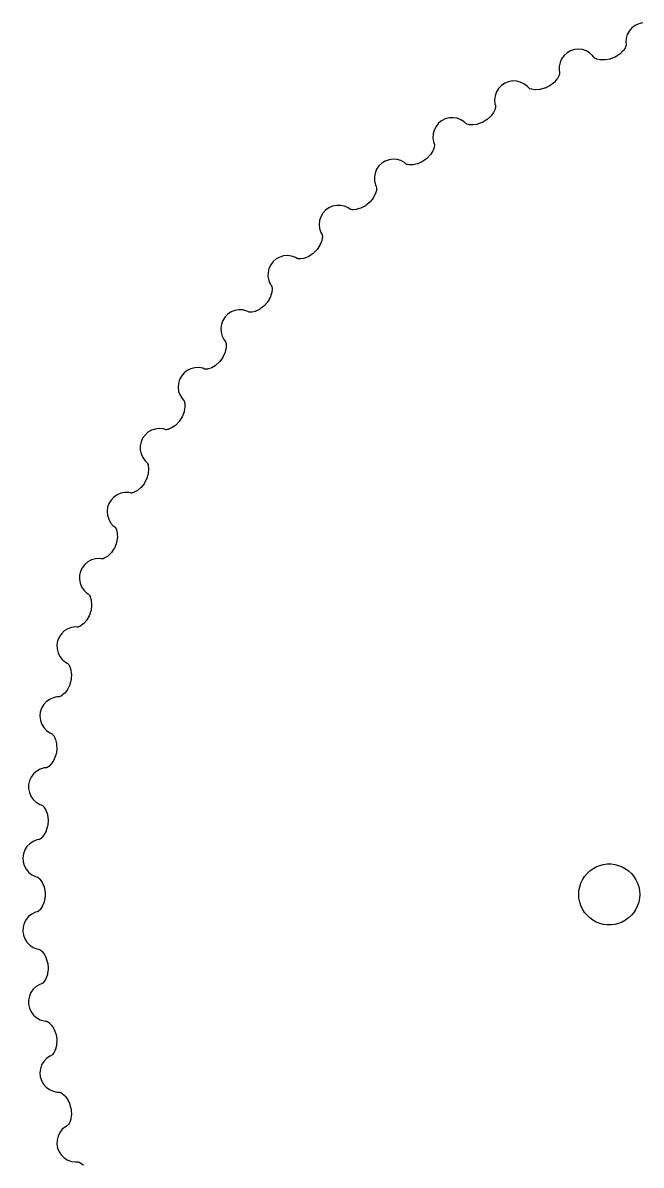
# Model space of a CAD drawing. Header units: metres. Extents: x -60 to 241, y -61 to 61.
# Drawn here: x -60.5 to -19.9, y -17.8 to 57.2 of the extents above; entities that cross this region are included whole.
import ezdxf

# ---------------------------------------------------------------- set-up
doc = ezdxf.new("R2010")
doc.units = ezdxf.units.M

msp = doc.modelspace()

# ---------------------------------------------------------------- linework, layer by layer
for p, q in [((-20.3062, 56.9762), (-20.5161, 56.8158)), ((-20.0675, 57.0894), (-20.3062, 56.9762)), ((-19.8105, 57.1504), (-20.0675, 57.0894)), ((-20.8147, 56.3835), (-20.8904, 56.1304)), ((-20.6882, 56.6154), (-20.8147, 56.3835)), ((-20.5161, 56.8158), (-20.6882, 56.6154)), ((-20.9633, 55.5069), (-21.0711, 55.345)), ((-20.9542, 55.5217), (-20.9633, 55.5069)), ((-20.9404, 55.5499), (-20.9542, 55.5217)), ((-20.9127, 55.6169), (-20.9404, 55.5499)), ((-20.9014, 55.6509), (-20.9127, 55.6169)), ((-20.8904, 56.1304), (-20.9117, 55.8671)), ((-20.9117, 55.8671), (-20.8958, 55.7444)), ((-20.8956, 55.6818), (-20.9014, 55.6509)), ((-20.8958, 55.7444), (-20.8938, 55.7131)), ((-20.8938, 55.7131), (-20.8956, 55.6818)), ((-25.1208, 54.7927), (-25.2286, 54.5515)), ((-24.9653, 55.0062), (-25.1208, 54.7927)), ((-24.7687, 55.1828), (-24.9653, 55.0062)), ((-24.5398, 55.3145), (-24.7687, 55.1828)), ((-24.2884, 55.3958), (-24.5398, 55.3145)), ((-24.0257, 55.4231), (-24.2884, 55.3958)), ((-23.763, 55.3951), (-24.0257, 55.4231)), ((-23.5119, 55.3132), (-23.763, 55.3951)), ((-23.2833, 55.1807), (-23.5119, 55.3132)), ((-23.0872, 55.0037), (-23.2833, 55.1807)), ((-23.0147, 54.9036), (-23.0872, 55.0037)), ((-22.9917, 54.8763), (-23.0147, 54.9036)), ((-22.9684, 54.8551), (-22.9917, 54.8763)), ((-22.9427, 54.8371), (-22.9684, 54.8551)), ((-22.915, 54.8224), (-22.9427, 54.8371)), ((-22.8489, 54.7926), (-22.915, 54.8224)), ((-22.8326, 54.7859), (-22.8489, 54.7926)), ((-22.8026, 54.7769), (-22.8326, 54.7859)), ((-22.6132, 54.733), (-22.8026, 54.7769)), ((-22.5947, 54.7295), (-22.6132, 54.733)), ((-22.5634, 54.7266), (-22.5947, 54.7295)), ((-22.3045, 54.7196), (-22.5634, 54.7266)), ((-22.2854, 54.7198), (-22.3045, 54.7196)), ((-22.2542, 54.7234), (-22.2854, 54.7198)), ((-21.9598, 54.7755), (-22.2542, 54.7234)), ((-21.941, 54.7796), (-21.9598, 54.7755)), ((-21.9111, 54.7893), (-21.941, 54.7796)), ((-21.6207, 54.9045), (-21.9111, 54.7893)), ((-21.6031, 54.9123), (-21.6207, 54.9045)), ((-21.5758, 54.9279), (-21.6031, 54.9123)), ((-21.3258, 55.0918), (-21.5758, 54.9279)), ((-21.3102, 55.1029), (-21.3258, 55.0918)), ((-21.2866, 55.1236), (-21.3102, 55.1029)), ((-21.1029, 55.3062), (-21.2866, 55.1236)), ((-21.0901, 55.32), (-21.1029, 55.3062)), ((-21.0711, 55.345), (-21.0901, 55.32)), ((-25.2839, 54.2932), (-25.2842, 54.0291)), ((-25.2842, 54.0291), (-25.2587, 53.9081)), ((-25.2286, 54.5515), (-25.2839, 54.2932)), ((-28.857, 53.19), (-29.0747, 53.0404)), ((-28.6129, 53.291), (-28.857, 53.19)), ((-28.3531, 53.339), (-28.6129, 53.291)), ((-28.0891, 53.332), (-28.3531, 53.339)), ((-27.8322, 53.2702), (-28.0891, 53.332)), ((-27.5938, 53.1564), (-27.8322, 53.2702)), ((-25.6354, 53.2233), (-25.8716, 53.04)), ((-25.6208, 53.2356), (-25.6354, 53.2233)), ((-25.5989, 53.2581), (-25.6208, 53.2356)), ((-25.4303, 53.4548), (-25.5989, 53.2581)), ((-25.4186, 53.4695), (-25.4303, 53.4548)), ((-25.4016, 53.4959), (-25.4186, 53.4695)), ((-25.3071, 53.6658), (-25.4016, 53.4959)), ((-25.2991, 53.6814), (-25.3071, 53.6658)), ((-25.2876, 53.7106), (-25.2991, 53.6814)), ((-25.2654, 53.7796), (-25.2876, 53.7106)), ((-25.2569, 53.8144), (-25.2654, 53.7796)), ((-25.2587, 53.9081), (-25.2542, 53.877)), ((-25.2535, 53.8456), (-25.2569, 53.8144)), ((-25.2542, 53.877), (-25.2535, 53.8456)), ((-29.3947, 52.6236), (-29.483, 52.3747)), ((-29.2566, 52.8488), (-29.3947, 52.6236)), ((-29.0747, 53.0404), (-29.2566, 52.8488)), ((-27.3843, 52.9956), (-27.5938, 53.1564)), ((-27.304, 52.9015), (-27.3843, 52.9956)), ((-27.2789, 52.8761), (-27.304, 52.9015)), ((-27.2541, 52.8569), (-27.2789, 52.8761)), ((-27.227, 52.8409), (-27.2541, 52.8569)), ((-27.1982, 52.8285), (-27.227, 52.8409)), ((-27.1299, 52.804), (-27.1982, 52.8285)), ((-27.1132, 52.7987), (-27.1299, 52.804)), ((-27.0825, 52.7921), (-27.1132, 52.7987)), ((-26.8902, 52.7634), (-27.0825, 52.7921)), ((-26.8716, 52.7613), (-26.8902, 52.7634)), ((-26.8401, 52.761), (-26.8716, 52.7613)), ((-26.5815, 52.7746), (-26.8401, 52.761)), ((-26.5624, 52.7763), (-26.5815, 52.7746)), ((-26.5316, 52.7823), (-26.5624, 52.7763)), ((-26.2423, 52.8576), (-26.5316, 52.7823)), ((-26.2239, 52.8632), (-26.2423, 52.8576)), ((-26.1949, 52.8752), (-26.2239, 52.8632)), ((-25.9145, 53.0132), (-26.1949, 52.8752)), ((-25.8976, 53.0224), (-25.9145, 53.0132)), ((-25.8716, 53.04), (-25.8976, 53.0224)), ((-29.483, 52.3747), (-29.5176, 52.1128)), ((-29.5176, 52.1128), (-29.4969, 51.8494)), ((-29.4969, 51.8494), (-29.4618, 51.7309)), ((-29.4618, 51.7309), (-29.4548, 51.7002)), ((-29.4548, 51.7002), (-29.4517, 51.669)), ((-29.783, 51.0183), (-30.0039, 50.8168)), ((-29.7694, 51.0317), (-29.783, 51.0183)), ((-29.7493, 51.0559), (-29.7694, 51.0317)), ((-29.5969, 51.2654), (-29.7493, 51.0559)), ((-29.5864, 51.281), (-29.5969, 51.2654)), ((-29.5716, 51.3087), (-29.5864, 51.281)), ((-29.4909, 51.4856), (-29.5716, 51.3087)), ((-29.4842, 51.5017), (-29.4909, 51.4856)), ((-29.475, 51.5317), (-29.4842, 51.5017)), ((-29.4583, 51.6022), (-29.475, 51.5317)), ((-29.4526, 51.6376), (-29.4583, 51.6022)), ((-29.4517, 51.669), (-29.4526, 51.6376)), ((-33.363, 50.3573), (-33.4827, 50.1219)), ((-33.1969, 50.5627), (-33.363, 50.3573)), ((-32.9917, 50.7292), (-33.1969, 50.5627)), ((-32.7564, 50.8492), (-32.9917, 50.7292)), ((-32.5013, 50.9177), (-32.7564, 50.8492)), ((-32.2375, 50.9317), (-32.5013, 50.9177)), ((-31.9765, 50.8906), (-32.2375, 50.9317)), ((-31.7298, 50.7961), (-31.9765, 50.8906)), ((-31.5082, 50.6524), (-31.7298, 50.7961)), ((-31.4207, 50.565), (-31.5082, 50.6524)), ((-31.3937, 50.5416), (-31.4207, 50.565)), ((-31.3674, 50.5244), (-31.3937, 50.5416)), ((-31.3392, 50.5107), (-31.3674, 50.5244)), ((-31.3094, 50.5006), (-31.3392, 50.5107)), ((-31.2394, 50.4816), (-31.3094, 50.5006)), ((-31.2224, 50.4776), (-31.2394, 50.4816)), ((-31.1913, 50.4735), (-31.2224, 50.4776)), ((-30.9973, 50.4601), (-31.1913, 50.4735)), ((-30.9785, 50.4595), (-30.9973, 50.4601)), ((-30.9472, 50.4617), (-30.9785, 50.4595)), ((-30.6904, 50.4958), (-30.9472, 50.4617)), ((-30.6715, 50.4991), (-30.6904, 50.4958)), ((-30.6413, 50.5075), (-30.6715, 50.4991)), ((-30.3589, 50.6056), (-30.6413, 50.5075)), ((-30.341, 50.6126), (-30.3589, 50.6056)), ((-30.313, 50.6269), (-30.341, 50.6126)), ((-30.0445, 50.7867), (-30.313, 50.6269)), ((-30.0283, 50.7972), (-30.0445, 50.7867)), ((-30.0039, 50.8168), (-30.0283, 50.7972)), ((-33.551, 49.8666), (-33.5646, 49.6029)), ((-33.5646, 49.6029), (-33.5231, 49.3419)), ((-33.4827, 50.1219), (-33.551, 49.8666)), ((-33.5764, 48.7518), (-33.7117, 48.5309)), ((-33.5672, 48.7682), (-33.5764, 48.7518)), ((-33.5546, 48.797), (-33.5672, 48.7682)), ((-33.4882, 48.9797), (-33.5546, 48.797)), ((-33.5231, 49.3419), (-33.4787, 49.2265)), ((-33.4828, 48.9963), (-33.4882, 48.9797)), ((-33.4761, 49.027), (-33.4828, 48.9963)), ((-33.4787, 49.2265), (-33.4693, 49.1966)), ((-33.465, 49.0987), (-33.4761, 49.027)), ((-33.4693, 49.1966), (-33.4637, 49.1657)), ((-33.4621, 49.1344), (-33.465, 49.0987)), ((-33.4637, 49.1657), (-33.4621, 49.1344)), ((-36.9178, 47.9476), (-37.1091, 47.7654)), ((-36.6928, 48.086), (-36.9178, 47.9476)), ((-36.444, 48.1746), (-36.6928, 48.086)), ((-36.1822, 48.2095), (-36.444, 48.1746)), ((-35.9187, 48.1892), (-36.1822, 48.2095)), ((-35.6653, 48.1146), (-35.9187, 48.1892)), ((-35.4329, 47.9889), (-35.6653, 48.1146)), ((-35.3388, 47.9088), (-35.4329, 47.9889)), ((-34.2835, 48.0336), (-34.5573, 47.9134)), ((-34.2662, 48.042), (-34.2835, 48.0336)), ((-34.2395, 48.0585), (-34.2662, 48.042)), ((-33.9845, 48.2391), (-34.2395, 48.0585)), ((-33.9693, 48.2509), (-33.9845, 48.2391)), ((-33.9464, 48.2724), (-33.9693, 48.2509)), ((-33.7422, 48.4908), (-33.9464, 48.2724)), ((-33.7297, 48.5052), (-33.7422, 48.4908)), ((-33.7117, 48.5309), (-33.7297, 48.5052)), ((-37.3591, 47.3033), (-37.4068, 47.0434)), ((-37.2585, 47.5474), (-37.3591, 47.3033)), ((-37.1091, 47.7654), (-37.2585, 47.5474)), ((-35.31, 47.8876), (-35.3388, 47.9088)), ((-35.2824, 47.8726), (-35.31, 47.8876)), ((-35.2532, 47.8611), (-35.2824, 47.8726)), ((-35.2228, 47.8534), (-35.2532, 47.8611)), ((-35.1515, 47.8401), (-35.2228, 47.8534)), ((-35.1341, 47.8374), (-35.1515, 47.8401)), ((-35.1028, 47.8358), (-35.1341, 47.8374)), ((-34.9084, 47.8379), (-35.1028, 47.8358)), ((-34.8896, 47.8388), (-34.9084, 47.8379)), ((-34.8585, 47.8434), (-34.8896, 47.8388)), ((-34.6053, 47.8978), (-34.8585, 47.8434)), ((-34.5867, 47.9026), (-34.6053, 47.8978)), ((-34.5573, 47.9134), (-34.5867, 47.9026)), ((-37.4068, 47.0434), (-37.3995, 46.7793)), ((-37.3995, 46.7793), (-37.3374, 46.5226)), ((-37.3374, 46.5226), (-37.284, 46.4111)), ((-37.4609, 45.6991), (-37.4769, 45.6721)), ((-37.3436, 45.9301), (-37.4609, 45.6991)), ((-37.3357, 45.9471), (-37.3436, 45.9301)), ((-37.3255, 45.9768), (-37.3357, 45.9471)), ((-37.2738, 46.1643), (-37.3255, 45.9768)), ((-37.284, 46.4111), (-37.2722, 46.382)), ((-37.2697, 46.1813), (-37.2738, 46.1643)), ((-37.2722, 46.382), (-37.2642, 46.3516)), ((-37.2654, 46.2124), (-37.2697, 46.1813)), ((-37.2601, 46.2847), (-37.2654, 46.2124)), ((-37.2642, 46.3516), (-37.26, 46.3205)), ((-37.26, 46.3205), (-37.2601, 46.2847)), ((-40.3974, 45.0187), (-40.6106, 44.8629)), ((-40.1562, 45.1268), (-40.3974, 45.0187)), ((-39.898, 45.1824), (-40.1562, 45.1268)), ((-39.6338, 45.1831), (-39.898, 45.1824)), ((-39.3753, 45.1289), (-39.6338, 45.1831)), ((-39.1337, 45.0221), (-39.3753, 45.1289)), ((-39.0335, 44.9497), (-39.1337, 45.0221)), ((-39.0031, 44.9309), (-39.0335, 44.9497)), ((-38.3014, 44.997), (-38.5495, 44.9227)), ((-38.2833, 45.0032), (-38.3014, 44.997)), ((-38.2547, 45.0163), (-38.2833, 45.0032)), ((-37.9914, 45.1579), (-38.2547, 45.0163)), ((-37.9748, 45.1677), (-37.9914, 45.1579)), ((-37.9495, 45.1862), (-37.9748, 45.1677)), ((-37.7097, 45.3866), (-37.9495, 45.1862)), ((-37.6954, 45.3994), (-37.7097, 45.3866)), ((-37.6744, 45.4227), (-37.6954, 45.3994)), ((-37.4882, 45.6567), (-37.6744, 45.4227)), ((-37.4769, 45.6721), (-37.4882, 45.6567)), ((-40.9183, 44.437), (-40.9993, 44.1855)), ((-40.7868, 44.6661), (-40.9183, 44.437)), ((-40.6106, 44.8629), (-40.7868, 44.6661)), ((-38.9744, 44.9181), (-39.0031, 44.9309)), ((-38.9444, 44.909), (-38.9744, 44.9181)), ((-38.9134, 44.9037), (-38.9444, 44.909)), ((-38.8412, 44.8961), (-38.9134, 44.9037)), ((-38.8238, 44.8948), (-38.8412, 44.8961)), ((-38.7924, 44.8957), (-38.8238, 44.8948)), ((-38.5988, 44.9132), (-38.7924, 44.8957)), ((-38.5801, 44.9156), (-38.5988, 44.9132)), ((-38.5495, 44.9227), (-38.5801, 44.9156)), ((-40.9993, 44.1855), (-41.0262, 43.9227)), ((-41.0262, 43.9227), (-40.9979, 43.6601)), ((-40.9979, 43.6601), (-40.9155, 43.409)), ((-40.8747, 42.8179), (-40.9733, 42.5784)), ((-40.9155, 43.409), (-40.8535, 43.3021)), ((-40.8682, 42.8356), (-40.8747, 42.8179)), ((-40.8603, 42.866), (-40.8682, 42.8356)), ((-40.8237, 43.0569), (-40.8603, 42.866)), ((-40.8535, 43.3021), (-40.8394, 43.274)), ((-40.8394, 43.274), (-40.829, 43.2444)), ((-40.829, 43.2444), (-40.8224, 43.2137)), ((-40.821, 43.0742), (-40.8237, 43.0569)), ((-40.8224, 43.2137), (-40.8196, 43.178)), ((-40.8192, 43.1055), (-40.821, 43.0742)), ((-40.8196, 43.178), (-40.8192, 43.1055)), ((-41.4591, 41.9967), (-41.7104, 41.8347)), ((-41.4434, 42.0078), (-41.4591, 41.9967)), ((-41.4196, 42.0283), (-41.4434, 42.0078)), ((-41.1965, 42.247), (-41.4196, 42.0283)), ((-41.1833, 42.261), (-41.1965, 42.247)), ((-41.1641, 42.2859), (-41.1833, 42.261)), ((-40.9971, 42.5339), (-41.1641, 42.2859)), ((-40.987, 42.5502), (-40.9971, 42.5339)), ((-40.9733, 42.5784), (-40.987, 42.5502)), ((-44.2066, 41.2843), (-44.3195, 41.0455)), ((-44.0466, 41.4945), (-44.2066, 41.2843)), ((-43.8463, 41.6668), (-44.0466, 41.4945)), ((-43.6146, 41.7937), (-43.8463, 41.6668)), ((-43.3617, 41.8696), (-43.6146, 41.7937)), ((-43.0983, 41.8913), (-43.3617, 41.8696)), ((-42.8363, 41.8578), (-43.0983, 41.8913)), ((-42.5869, 41.7705), (-42.8363, 41.8578)), ((-42.4813, 41.7063), (-42.5869, 41.7705)), ((-42.4495, 41.69), (-42.4813, 41.7063)), ((-42.4199, 41.6795), (-42.4495, 41.69)), ((-42.3892, 41.6729), (-42.4199, 41.6795)), ((-42.358, 41.6701), (-42.3892, 41.6729)), ((-42.2854, 41.6682), (-42.358, 41.6701)), ((-42.268, 41.6684), (-42.2854, 41.6682)), ((-42.2367, 41.6717), (-42.268, 41.6684)), ((-42.0451, 41.7045), (-42.2367, 41.6717)), ((-42.0267, 41.7084), (-42.0451, 41.7045)), ((-41.9968, 41.7179), (-42.0267, 41.7084)), ((-41.7553, 41.8117), (-41.9968, 41.7179)), ((-41.7378, 41.8194), (-41.7553, 41.8117)), ((-41.7104, 41.8347), (-41.7378, 41.8194)), ((-44.3802, 40.7885), (-44.3861, 40.5243)), ((-44.3861, 40.5243), (-44.3371, 40.2647)), ((-44.3195, 41.0455), (-44.3802, 40.7885)), ((-44.3371, 40.2647), (-44.2351, 40.0211)), ((-44.2351, 40.0211), (-44.1647, 39.9194)), ((-44.1647, 39.9194), (-44.1485, 39.8925)), ((-44.1485, 39.8925), (-44.1357, 39.8638)), ((-44.1357, 39.8638), (-44.1267, 39.8338)), ((-44.1267, 39.8338), (-44.1211, 39.7984)), ((-44.1211, 39.7984), (-44.1149, 39.7262)), ((-44.1149, 39.7262), (-44.1142, 39.6948)), ((-44.2468, 39.1422), (-44.3936, 38.8817)), ((-44.2381, 39.1592), (-44.2468, 39.1422)), ((-44.2266, 39.1884), (-44.2381, 39.1592)), ((-44.1474, 39.4351), (-44.2266, 39.1884)), ((-44.1423, 39.4532), (-44.1474, 39.4351)), ((-44.1369, 39.4841), (-44.1423, 39.4532)), ((-44.1155, 39.6774), (-44.1369, 39.4841)), ((-44.1142, 39.6948), (-44.1155, 39.6774)), ((-46.5511, 38.2922), (-46.7973, 38.1964)), ((-46.2904, 38.3348), (-46.5511, 38.2922)), ((-46.0265, 38.3222), (-46.2904, 38.3348)), ((-45.771, 38.255), (-46.0265, 38.3222)), ((-45.6606, 38.1994), (-45.771, 38.255)), ((-45.2256, 38.2322), (-45.4141, 38.1842)), ((-45.2076, 38.2375), (-45.2256, 38.2322)), ((-45.1785, 38.2494), (-45.2076, 38.2375)), ((-44.9453, 38.3621), (-45.1785, 38.2494)), ((-44.9284, 38.3711), (-44.9453, 38.3621)), ((-44.9023, 38.3885), (-44.9284, 38.3711)), ((-44.6647, 38.57), (-44.9023, 38.3885)), ((-44.6499, 38.5823), (-44.6647, 38.57)), ((-44.6278, 38.6046), (-44.6499, 38.5823)), ((-44.4228, 38.8404), (-44.6278, 38.6046)), ((-44.4107, 38.8554), (-44.4228, 38.8404)), ((-44.3936, 38.8817), (-44.4107, 38.8554)), ((-47.3469, 37.6417), (-47.4405, 37.3946)), ((-47.2041, 37.8638), (-47.3469, 37.6417)), ((-47.0182, 38.0515), (-47.2041, 37.8638)), ((-46.7973, 38.1964), (-47.0182, 38.0515)), ((-45.6276, 38.1856), (-45.6606, 38.1994)), ((-45.5972, 38.1775), (-45.6276, 38.1856)), ((-45.5661, 38.1733), (-45.5972, 38.1775)), ((-45.5347, 38.173), (-45.5661, 38.1733)), ((-45.4623, 38.1769), (-45.5347, 38.173)), ((-45.4449, 38.1784), (-45.4623, 38.1769)), ((-45.4141, 38.1842), (-45.4449, 38.1784)), ((-47.4405, 37.3946), (-47.4806, 37.1335)), ((-47.4806, 37.1335), (-47.4655, 36.8698)), ((-47.4655, 36.8698), (-47.396, 36.6149)), ((-47.396, 36.6149), (-47.2749, 36.3801)), ((-47.2749, 36.3801), (-47.1967, 36.2843)), ((-47.1967, 36.2843), (-47.1784, 36.2588)), ((-47.1784, 36.2588), (-47.1634, 36.2312)), ((-47.1634, 36.2312), (-47.152, 36.202)), ((-47.152, 36.202), (-47.1436, 36.1672)), ((-47.1436, 36.1672), (-47.1317, 36.0957)), ((-47.1284, 36.047), (-47.1344, 35.8526)), ((-47.1317, 36.0957), (-47.1285, 36.0644)), ((-47.1285, 36.0644), (-47.1284, 36.047)), ((-47.3574, 35.2042), (-47.3682, 35.1883)), ((-47.3425, 35.2318), (-47.3574, 35.2042)), ((-47.2168, 35.5031), (-47.3425, 35.2318)), ((-47.2095, 35.5207), (-47.2168, 35.5031)), ((-47.2003, 35.5508), (-47.2095, 35.5207)), ((-47.1409, 35.8029), (-47.2003, 35.5508)), ((-47.1373, 35.8214), (-47.1409, 35.8029)), ((-47.1344, 35.8526), (-47.1373, 35.8214)), ((-49.4463, 34.4727), (-49.684, 34.3576)), ((-49.1897, 34.5358), (-49.4463, 34.4727)), ((-48.9257, 34.5442), (-49.1897, 34.5358)), ((-48.6657, 34.4975), (-48.9257, 34.5442)), ((-48.5512, 34.4509), (-48.6657, 34.4975)), ((-48.3042, 34.4554), (-48.3345, 34.4471)), ((-48.1202, 34.5182), (-48.3042, 34.4554)), ((-48.1026, 34.5249), (-48.1202, 34.5182)), ((-48.0746, 34.539), (-48.1026, 34.5249)), ((-47.8511, 34.6699), (-48.0746, 34.539)), ((-47.835, 34.6802), (-47.8511, 34.6699)), ((-47.8103, 34.6997), (-47.835, 34.6802)), ((-47.5879, 34.8995), (-47.8103, 34.6997)), ((-47.5741, 34.9129), (-47.5879, 34.8995)), ((-47.5539, 34.9369), (-47.5741, 34.9129)), ((-47.3682, 35.1883), (-47.5539, 34.9369)), ((-50.1879, 33.7609), (-50.2615, 33.5073)), ((-50.0631, 33.9938), (-50.1879, 33.7609)), ((-49.8927, 34.1956), (-50.0631, 33.9938)), ((-49.684, 34.3576), (-49.8927, 34.1956)), ((-48.5172, 34.4397), (-48.5512, 34.4509)), ((-48.4863, 34.4341), (-48.5172, 34.4397)), ((-48.4549, 34.4324), (-48.4863, 34.4341)), ((-48.4236, 34.4346), (-48.4549, 34.4324)), ((-48.3517, 34.4442), (-48.4236, 34.4346)), ((-48.3345, 34.4471), (-48.3517, 34.4442)), ((-50.2615, 33.5073), (-50.2807, 33.2437)), ((-50.2807, 33.2437), (-50.2448, 32.982)), ((-50.2448, 32.982), (-50.1552, 32.7335)), ((-50.1552, 32.7335), (-50.0159, 32.5091)), ((-50.0159, 32.5091), (-49.9303, 32.4199)), ((-49.9303, 32.4199), (-49.91, 32.3959)), ((-49.91, 32.3959), (-49.8929, 32.3696)), ((-49.8929, 32.3696), (-49.8792, 32.3413)), ((-49.8792, 32.3413), (-49.8681, 32.3073)), ((-49.8681, 32.3073), (-49.8505, 32.2369)), ((-49.8505, 32.2369), (-49.8448, 32.206)), ((-49.8883, 31.6395), (-49.9919, 31.359)), ((-49.8823, 31.6576), (-49.8883, 31.6395)), ((-49.8757, 31.6883), (-49.8823, 31.6576)), ((-49.8364, 31.9444), (-49.8757, 31.6883)), ((-49.8448, 32.206), (-49.8434, 32.1887)), ((-49.8434, 32.1887), (-49.8339, 31.9945)), ((-49.8343, 31.9631), (-49.8364, 31.9444)), ((-49.8339, 31.9945), (-49.8343, 31.9631)), ((-50.4543, 30.7586), (-50.6668, 30.6103)), ((-50.4391, 30.7701), (-50.4543, 30.7586)), ((-50.4161, 30.7915), (-50.4391, 30.7701)), ((-50.2103, 31.0083), (-50.4161, 30.7915)), ((-50.1976, 31.0227), (-50.2103, 31.0083)), ((-50.1793, 31.0483), (-50.1976, 31.0227)), ((-50.0142, 31.3136), (-50.1793, 31.0483)), ((-50.0047, 31.3303), (-50.0142, 31.3136)), ((-49.9919, 31.359), (-50.0047, 31.3303)), ((-52.4518, 30.1236), (-52.6057, 29.9088)), ((-52.2567, 30.3016), (-52.4518, 30.1236)), ((-52.0288, 30.4352), (-52.2567, 30.3016)), ((-51.7781, 30.5185), (-52.0288, 30.4352)), ((-51.5156, 30.5479), (-51.7781, 30.5185)), ((-51.2527, 30.522), (-51.5156, 30.5479)), ((-51.1349, 30.4845), (-51.2527, 30.522)), ((-51.1001, 30.4762), (-51.1349, 30.4845)), ((-51.0688, 30.473), (-51.1001, 30.4762)), ((-51.0375, 30.4738), (-51.0688, 30.473)), ((-51.0064, 30.4785), (-51.0375, 30.4738)), ((-50.9355, 30.4938), (-51.0064, 30.4785)), ((-50.9186, 30.4981), (-50.9355, 30.4938)), ((-50.889, 30.5087), (-50.9186, 30.4981)), ((-50.7106, 30.5859), (-50.889, 30.5087)), ((-50.6936, 30.594), (-50.7106, 30.5859)), ((-50.6668, 30.6103), (-50.6936, 30.594)), ((-52.7115, 29.6668), (-52.7648, 29.4081)), ((-52.7648, 29.4081), (-52.763, 29.1438)), ((-52.6057, 29.9088), (-52.7115, 29.6668)), ((-52.763, 29.1438), (-52.7064, 28.8858)), ((-52.7064, 28.8858), (-52.5974, 28.6452)), ((-52.5974, 28.6452), (-52.4406, 28.4325)), ((-52.4406, 28.4325), (-52.3482, 28.3504)), ((-52.3482, 28.3504), (-52.3261, 28.3281)), ((-52.3261, 28.3281), (-52.3069, 28.3032)), ((-52.3069, 28.3032), (-52.2911, 28.2762)), ((-52.2911, 28.2762), (-52.2773, 28.2431)), ((-52.2773, 28.2431), (-52.2542, 28.1744)), ((-52.2542, 28.1744), (-52.2461, 28.144)), ((-52.2461, 28.144), (-52.2432, 28.1268)), ((-52.2432, 28.1268), (-52.2183, 27.934)), ((-52.2169, 27.8839), (-52.2356, 27.6255)), ((-52.2183, 27.934), (-52.2162, 27.9027)), ((-52.2162, 27.9027), (-52.2169, 27.8839)), ((-52.344, 27.241), (-52.4875, 26.9634)), ((-52.3358, 27.2584), (-52.344, 27.241)), ((-52.3254, 27.288), (-52.3358, 27.2584)), ((-52.2443, 27.5758), (-52.3254, 27.288)), ((-52.2399, 27.5944), (-52.2443, 27.5758)), ((-52.2356, 27.6255), (-52.2399, 27.5944)), ((-54.0391, 26.3082), (-54.2825, 26.2053)), ((-53.7798, 26.3584), (-54.0391, 26.3082)), ((-53.5156, 26.3535), (-53.7798, 26.3584)), ((-53.3952, 26.3255), (-53.5156, 26.3535)), ((-53.3599, 26.3199), (-53.3952, 26.3255)), ((-53.3285, 26.3193), (-53.3599, 26.3199)), ((-53.2973, 26.3225), (-53.3285, 26.3193)), ((-53.2667, 26.3296), (-53.2973, 26.3225)), ((-53.1973, 26.3505), (-53.2667, 26.3296)), ((-53.1806, 26.3562), (-53.1973, 26.3505)), ((-53.1521, 26.3691), (-53.1806, 26.3562)), ((-52.9803, 26.4603), (-53.1521, 26.3691)), ((-52.9641, 26.4697), (-52.9803, 26.4603)), ((-52.9386, 26.4881), (-52.9641, 26.4697)), ((-52.7386, 26.6527), (-52.9386, 26.4881)), ((-52.7243, 26.6654), (-52.7386, 26.6527)), ((-52.7031, 26.6886), (-52.7243, 26.6654)), ((-52.5152, 26.9211), (-52.7031, 26.6886)), ((-52.5036, 26.9365), (-52.5152, 26.9211)), ((-52.4875, 26.9634), (-52.5036, 26.9365)), ((-54.8156, 25.6348), (-54.9019, 25.385)), ((-54.6794, 25.861), (-54.8156, 25.6348)), ((-54.499, 26.054), (-54.6794, 25.861)), ((-54.2825, 26.2053), (-54.499, 26.054)), ((-54.9019, 25.385), (-54.9344, 25.1228)), ((-54.9344, 25.1228), (-54.9117, 24.8597)), ((-54.9117, 24.8597), (-54.8347, 24.607)), ((-54.8347, 24.607), (-54.707, 24.3758)), ((-54.707, 24.3758), (-54.5338, 24.1762)), ((-54.5338, 24.1762), (-54.4352, 24.1017)), ((-54.4352, 24.1017), (-54.4113, 24.0812)), ((-54.4113, 24.0812), (-54.3903, 24.058)), ((-54.3903, 24.058), (-54.3723, 24.0322)), ((-54.3723, 24.0322), (-54.3559, 24.0004)), ((-54.3559, 24.0004), (-54.3275, 23.9337)), ((-54.2701, 23.3378), (-54.328, 23.0445)), ((-54.3275, 23.9337), (-54.317, 23.9042)), ((-54.317, 23.9042), (-54.3127, 23.8872)), ((-54.3127, 23.8872), (-54.2726, 23.6969)), ((-54.2726, 23.6969), (-54.2681, 23.6659)), ((-54.2671, 23.3567), (-54.2701, 23.3378)), ((-54.2681, 23.6659), (-54.2672, 23.6471)), ((-54.2672, 23.6471), (-54.2654, 23.388)), ((-54.2654, 23.388), (-54.2671, 23.3567)), ((-54.488, 22.6636), (-54.6569, 22.4169)), ((-54.4778, 22.6799), (-54.488, 22.6636)), ((-54.4638, 22.708), (-54.4778, 22.6799)), ((-54.3428, 22.9961), (-54.4638, 22.708)), ((-54.336, 23.0141), (-54.3428, 22.9961)), ((-54.328, 23.0445), (-54.336, 23.0141)), ((-56.1928, 21.8097), (-56.3967, 21.6417)), ((-55.9585, 21.9316), (-56.1928, 21.8097)), ((-55.7039, 22.0022), (-55.9585, 21.9316)), ((-55.4402, 22.0183), (-55.7039, 22.0022)), ((-55.318, 22), (-55.4402, 22.0183)), ((-55.2823, 21.9973), (-55.318, 22)), ((-55.251, 21.9991), (-55.2823, 21.9973)), ((-55.2201, 22.0048), (-55.251, 21.9991)), ((-55.1902, 22.0144), (-55.2201, 22.0048)), ((-55.1226, 22.0407), (-55.1902, 22.0144)), ((-55.1066, 22.0476), (-55.1226, 22.0407)), ((-55.0791, 22.0628), (-55.1066, 22.0476)), ((-54.9151, 22.1673), (-55.0791, 22.0628)), ((-54.8996, 22.178), (-54.9151, 22.1673)), ((-54.8757, 22.1984), (-54.8996, 22.178)), ((-54.6895, 22.3784), (-54.8757, 22.1984)), ((-54.6762, 22.3922), (-54.6895, 22.3784)), ((-54.6569, 22.4169), (-54.6762, 22.3922)), ((-56.6791, 21.1986), (-56.7452, 20.9428)), ((-56.5612, 21.4349), (-56.6791, 21.1986)), ((-56.3967, 21.6417), (-56.5612, 21.4349)), ((-56.7452, 20.9428), (-56.7568, 20.679)), ((-56.7568, 20.679), (-56.7132, 20.4183)), ((-56.7132, 20.4183), (-56.6164, 20.1726)), ((-56.6164, 20.1726), (-56.4707, 19.9523)), ((-56.4707, 19.9523), (-56.2822, 19.7671)), ((-56.2822, 19.7671), (-56.178, 19.7006)), ((-56.178, 19.7006), (-56.1526, 19.6821)), ((-56.1526, 19.6821), (-56.1297, 19.6606)), ((-56.1297, 19.6606), (-56.1098, 19.6364)), ((-56.1098, 19.6364), (-56.0909, 19.606)), ((-56.0909, 19.606), (-56.0573, 19.5417)), ((-56.0573, 19.5417), (-56.0444, 19.5131)), ((-56.0444, 19.5131), (-56.0389, 19.4965)), ((-56.0389, 19.4965), (-55.9837, 19.3101)), ((-55.9527, 18.9523), (-55.9872, 18.6553)), ((-55.9837, 19.3101), (-55.9767, 19.2794)), ((-55.9767, 19.2794), (-55.9744, 19.2608)), ((-55.9744, 19.2608), (-55.952, 19.0027)), ((-55.9512, 18.9713), (-55.9527, 18.9523)), ((-55.952, 19.0027), (-55.9512, 18.9713)), ((-56.2824, 17.9774), (-56.2945, 17.9626)), ((-56.2652, 18.0036), (-56.2824, 17.9774)), ((-56.1164, 18.2629), (-56.2652, 18.0036)), ((-56.1075, 18.2799), (-56.1164, 18.2629)), ((-56.0958, 18.3091), (-56.1075, 18.2799)), ((-55.9981, 18.6059), (-56.0958, 18.3091)), ((-55.9928, 18.6244), (-55.9981, 18.6059)), ((-55.9872, 18.6553), (-55.9928, 18.6244)), ((-57.748, 17.2762), (-57.9379, 17.0925)), ((-57.5241, 17.4164), (-57.748, 17.2762)), ((-57.2759, 17.507), (-57.5241, 17.4164)), ((-57.0143, 17.544), (-57.2759, 17.507)), ((-56.8911, 17.5355), (-57.0143, 17.544)), ((-56.8553, 17.5356), (-56.8911, 17.5355)), ((-56.8242, 17.5398), (-56.8553, 17.5356)), ((-56.7939, 17.548), (-56.8242, 17.5398)), ((-56.7648, 17.5599), (-56.7939, 17.548)), ((-56.6995, 17.5915), (-56.7648, 17.5599)), ((-56.6841, 17.5997), (-56.6995, 17.5915)), ((-56.6579, 17.617), (-56.6841, 17.5997)), ((-56.5027, 17.7342), (-56.6579, 17.617)), ((-56.4881, 17.7461), (-56.5027, 17.7342)), ((-56.4659, 17.7683), (-56.4881, 17.7461)), ((-56.2945, 17.9626), (-56.4659, 17.7683)), ((-58.1841, 16.6284), (-58.2298, 16.3682)), ((-58.0854, 16.8734), (-58.1841, 16.6284)), ((-57.9379, 17.0925), (-58.0854, 16.8734)), ((-58.2298, 16.3682), (-58.2203, 16.1042)), ((-58.2203, 16.1042), (-58.1562, 15.8479)), ((-58.1562, 15.8479), (-58.0402, 15.6106)), ((-58.0402, 15.6106), (-57.8773, 15.4026)), ((-57.8773, 15.4026), (-57.6749, 15.233)), ((-57.6749, 15.233), (-57.5656, 15.175)), ((-57.5656, 15.175), (-57.5388, 15.1586)), ((-57.5388, 15.1586), (-57.5144, 15.1389)), ((-57.5144, 15.1389), (-57.4925, 15.1164)), ((-57.4925, 15.1164), (-57.4713, 15.0875)), ((-57.4713, 15.0875), (-57.4326, 15.0262)), ((-57.4326, 15.0262), (-57.4176, 14.9987)), ((-57.4176, 14.9987), (-57.4108, 14.9826)), ((-57.4108, 14.9826), (-57.341, 14.8011)), ((-57.341, 14.8011), (-57.3315, 14.7711)), ((-57.3315, 14.7711), (-57.3277, 14.7527)), ((-57.3277, 14.7527), (-57.2849, 14.4972)), ((-57.2816, 14.4469), (-57.2924, 14.1481)), ((-57.2849, 14.4972), (-57.2816, 14.466)), ((-57.2816, 14.466), (-57.2816, 14.4469)), ((-57.39, 13.7467), (-57.5177, 13.4764)), ((-57.3825, 13.7644), (-57.39, 13.7467)), ((-57.3731, 13.7944), (-57.3825, 13.7644)), ((-57.2993, 14.098), (-57.3731, 13.7944)), ((-57.2955, 14.1169), (-57.2993, 14.098)), ((-57.2924, 14.1481), (-57.2955, 14.1169)), ((-58.726, 12.791), (-58.938, 12.6335)), ((-58.4858, 12.9011), (-58.726, 12.791)), ((-58.228, 12.9587), (-58.4858, 12.9011)), ((-58.1044, 12.96), (-58.228, 12.9587)), ((-58.0687, 12.963), (-58.1044, 12.96)), ((-58.0381, 12.9697), (-58.0687, 12.963)), ((-58.0085, 12.9803), (-58.0381, 12.9697)), ((-57.9805, 12.9944), (-58.0085, 12.9803)), ((-57.9179, 13.0311), (-57.9805, 12.9944)), ((-57.9032, 13.0405), (-57.9179, 13.0311)), ((-57.8784, 13.0599), (-57.9032, 13.0405)), ((-57.7331, 13.189), (-57.8784, 13.0599)), ((-57.7195, 13.202), (-57.7331, 13.189)), ((-57.6991, 13.2259), (-57.7195, 13.202)), ((-57.5437, 13.4332), (-57.6991, 13.2259)), ((-57.5328, 13.4489), (-57.5437, 13.4332)), ((-57.5177, 13.4764), (-57.5328, 13.4489)), ((-59.2424, 12.2052), (-59.3213, 11.9531)), ((-59.1127, 12.4353), (-59.2424, 12.2052)), ((-58.938, 12.6335), (-59.1127, 12.4353)), ((-59.3213, 11.9531), (-59.3462, 11.6901)), ((-59.3462, 11.6901), (-59.3158, 11.4277)), ((-59.3158, 11.4277), (-59.2315, 11.1773)), ((-59.2315, 11.1773), (-59.097, 10.95)), ((-59.097, 10.95), (-58.9182, 10.7556)), ((-58.9182, 10.7556), (-58.7027, 10.6025)), ((-58.7027, 10.6025), (-58.5893, 10.5534)), ((-58.5893, 10.5534), (-58.5613, 10.5392)), ((-58.5613, 10.5392), (-58.5353, 10.5215)), ((-58.5353, 10.5215), (-58.5118, 10.5008)), ((-58.5118, 10.5008), (-58.4883, 10.4737)), ((-58.4883, 10.4737), (-58.4449, 10.4156)), ((-58.4449, 10.4156), (-58.4277, 10.3894)), ((-58.4277, 10.3894), (-58.4196, 10.3739)), ((-58.4196, 10.3739), (-58.3356, 10.1986)), ((-58.3356, 10.1986), (-58.3239, 10.1695)), ((-58.3239, 10.1695), (-58.3186, 10.1514)), ((-58.3186, 10.1514), (-58.2556, 9.9001)), ((-58.2556, 9.9001), (-58.2499, 9.86922)), ((-58.2499, 9.86922), (-58.2484, 9.85017)), ((-58.2484, 9.85017), (-58.2353, 9.55148)), ((-58.3008, 9.14362), (-58.4066, 8.86398)), ((-58.2947, 9.16185), (-58.3008, 9.14362)), ((-58.2878, 9.19247), (-58.2947, 9.16185)), ((-58.2383, 9.50101), (-58.2878, 9.19247)), ((-58.2359, 9.5201), (-58.2383, 9.50101)), ((-58.2353, 9.55148), (-58.2359, 9.5201)), ((-59.0736, 8.29152), (-59.3259, 8.21358)), ((-58.9504, 8.30264), (-59.0736, 8.29152)), ((-58.9151, 8.30841), (-58.9504, 8.30264)), ((-58.8851, 8.31758), (-58.9151, 8.30841)), ((-58.8564, 8.33043), (-58.8851, 8.31758)), ((-58.8296, 8.34677), (-58.8564, 8.33043)), ((-58.7702, 8.38835), (-58.8296, 8.34677)), ((-58.7562, 8.39888), (-58.7702, 8.38835)), ((-58.7331, 8.42012), (-58.7562, 8.39888)), ((-58.5984, 8.56041), (-58.7331, 8.42012)), ((-58.5859, 8.57446), (-58.5984, 8.56041)), ((-58.5675, 8.59988), (-58.5859, 8.57446)), ((-58.4291, 8.81882), (-58.5675, 8.59988)), ((-58.4195, 8.83537), (-58.4291, 8.81882)), ((-58.4066, 8.86398), (-58.4195, 8.83537)), ((-59.9138, 7.69954), (-60.0248, 7.45975)), ((-59.7555, 7.9109), (-59.9138, 7.69954)), ((-59.5566, 8.08484), (-59.7555, 7.9109)), ((-59.3259, 8.21358), (-59.5566, 8.08484)), ((-60.0835, 7.20221), (-60.0873, 6.93811)), ((-60.0873, 6.93811), (-60.0362, 6.67892)), ((-60.0248, 7.45975), (-60.0835, 7.20221)), ((-60.0362, 6.67892), (-59.9323, 6.43604)), ((-59.9323, 6.43604), (-59.7801, 6.22008)), ((-59.7801, 6.22008), (-59.5864, 6.04047)), ((-59.5864, 6.04047), (-59.3596, 5.90508)), ((-59.3596, 5.90508), (-59.2426, 5.86516)), ((-59.2426, 5.86516), (-59.2135, 5.85318)), ((-59.2135, 5.85318), (-59.1862, 5.83765)), ((-59.1862, 5.83765), (-59.1611, 5.81883)), ((-59.1611, 5.81883), (-59.1356, 5.79367)), ((-59.1356, 5.79367), (-59.0877, 5.73923)), ((-59.0877, 5.73923), (-59.0685, 5.7144)), ((-59.0685, 5.7144), (-59.0592, 5.69968)), ((-59.0592, 5.69968), (-58.9615, 5.53156)), ((-58.9615, 5.53156), (-58.9475, 5.50348)), ((-58.9475, 5.50348), (-58.9408, 5.48586)), ((-58.9408, 5.48586), (-58.858, 5.24039)), ((-58.858, 5.24039), (-58.8499, 5.21007)), ((-58.8499, 5.21007), (-58.8468, 5.19119)), ((-58.8468, 5.19119), (-58.8101, 4.89449)), ((-58.8383, 4.50136), (-58.8429, 4.48268)), ((-58.8338, 4.53242), (-58.8383, 4.50136)), ((-58.809, 4.84393), (-58.8338, 4.53242)), ((-58.8101, 4.89449), (-58.8082, 4.86314)), ((-58.8082, 4.86314), (-58.809, 4.84393)), ((-59.0933, 3.87769), (-59.2164, 3.72716)), ((-59.082, 3.8927), (-59.0933, 3.87769)), ((-59.0656, 3.91951), (-59.082, 3.8927)), ((-58.945, 4.14876), (-59.0656, 3.91951)), ((-58.9368, 4.16599), (-58.945, 4.14876)), ((-58.9262, 4.19554), (-58.9368, 4.16599)), ((-58.8429, 4.48268), (-58.9262, 4.19554)), ((-60.1951, 3.13832), (-60.3362, 2.91501)), ((-60.0107, 3.3275), (-60.1951, 3.13832)), ((-59.791, 3.47414), (-60.0107, 3.3275)), ((-59.5455, 3.5719), (-59.791, 3.47414)), ((-59.4237, 3.59277), (-59.5455, 3.5719)), ((-59.3889, 3.60133), (-59.4237, 3.59277)), ((-59.3597, 3.61285), (-59.3889, 3.60133)), ((-59.3322, 3.62794), (-59.3597, 3.61285)), ((-59.3068, 3.64636), (-59.3322, 3.62794)), ((-59.2508, 3.69255), (-59.3068, 3.64636)), ((-59.2377, 3.70415), (-59.2508, 3.69255)), ((-59.2164, 3.72716), (-59.2377, 3.70415)), ((-60.4277, 2.66721), (-60.4658, 2.40581)), ((-60.4658, 2.40581), (-60.4486, 2.14223)), ((-60.3362, 2.91501), (-60.4277, 2.66721)), ((-60.4486, 2.14223), (-60.377, 1.88791)), ((-60.377, 1.88791), (-60.2542, 1.65411)), ((-60.2542, 1.65411), (-60.0853, 1.45084)), ((-23.4579, 1.36908), (-23.2748, 1.54102)), ((-23.2748, 1.54102), (-23.0716, 1.68864)), ((-23.0716, 1.68864), (-22.8515, 1.80965)), ((-22.8515, 1.80965), (-22.618, 1.9021)), ((-22.618, 1.9021), (-22.3748, 1.96457)), ((-22.3748, 1.96457), (-22.1256, 1.99605)), ((-22.1256, 1.99605), (-21.8744, 1.99605)), ((-21.8744, 1.99605), (-21.6252, 1.96457)), ((-21.6252, 1.96457), (-21.382, 1.9021)), ((-21.382, 1.9021), (-21.1484, 1.80965)), ((-21.1484, 1.80965), (-20.9283, 1.68864)), ((-20.9283, 1.68864), (-20.7251, 1.54102)), ((-20.7251, 1.54102), (-20.5421, 1.36908)), ((-60.0853, 1.45084), (-59.878, 1.28722)), ((-59.878, 1.28722), (-59.6411, 1.17029)), ((-59.6411, 1.17029), (-59.5212, 1.13977)), ((-59.5212, 1.13977), (-59.4914, 1.13013)), ((-59.4914, 1.13013), (-59.4629, 1.11682)), ((-59.4629, 1.11682), (-59.4364, 1.10005)), ((-59.4364, 1.10005), (-59.409, 1.07706)), ((-59.409, 1.07706), (-59.3569, 1.02661)), ((-59.3569, 1.02661), (-59.3358, 1.0034)), ((-59.3358, 1.0034), (-59.3253, 0.9894)), ((-59.3253, 0.9894), (-59.2146, 0.82956)), ((-59.2146, 0.82956), (-59.1984, 0.80267)), ((-59.1984, 0.80267), (-59.1903, 0.78566)), ((-59.1903, 0.78566), (-59.0883, 0.54755)), ((-23.8595, 0.73624), (-23.7526, 0.9635)), ((-23.7526, 0.9635), (-23.618, 1.17557)), ((-23.618, 1.17557), (-23.4579, 1.36908)), ((-20.5421, 1.36908), (-20.382, 1.17557)), ((-20.382, 1.17557), (-20.2474, 0.9635)), ((-20.2474, 0.9635), (-20.1404, 0.73624)), ((-59.0883, 0.54755), (-59.0778, 0.51797)), ((-59.0778, 0.51797), (-59.0732, 0.4994)), ((-59.0732, 0.4994), (-59.0131, 0.20654)), ((-59.0131, 0.20654), (-59.0087, 0.17546)), ((-59.0087, 0.17546), (-59.0079, 0.15624)), ((-59.0079, 0.15624), (-59.0079, -0.15624)), ((-24, 0), (-23.9842, 0.25066)), ((-23.9842, -0.25066), (-24, 0)), ((-23.9842, 0.25066), (-23.9372, 0.49738)), ((-23.9372, 0.49738), (-23.8595, 0.73624)), ((-20.1404, 0.73624), (-20.0628, 0.49738)), ((-20.0628, 0.49738), (-20.0158, 0.25066)), ((-20.0158, 0.25066), (-20, 0)), ((-20, 0), (-20.0158, -0.25066)), ((-59.0883, -0.54753), (-59.1903, -0.78565)), ((-59.0815, -0.52969), (-59.0883, -0.54753)), ((-59.0732, -0.49939), (-59.0815, -0.52969)), ((-59.0131, -0.20654), (-59.0732, -0.49939)), ((-59.0099, -0.18756), (-59.0131, -0.20654)), ((-59.0079, -0.15624), (-59.0099, -0.18756)), ((-23.9372, -0.49738), (-23.9842, -0.25066)), ((-23.8595, -0.73624), (-23.9372, -0.49738)), ((-23.7526, -0.9635), (-23.8595, -0.73624)), ((-20.1404, -0.73624), (-20.2474, -0.9635)), ((-20.0628, -0.49738), (-20.1404, -0.73624)), ((-20.0158, -0.25066), (-20.0628, -0.49738)), ((-60.0853, -1.45084), (-60.2542, -1.65411)), ((-59.878, -1.28722), (-60.0853, -1.45084)), ((-59.6411, -1.17029), (-59.878, -1.28722)), ((-59.5213, -1.13979), (-59.6411, -1.17029)), ((-59.4873, -1.12849), (-59.5213, -1.13979)), ((-59.4591, -1.11469), (-59.4873, -1.12849)), ((-59.4329, -1.09746), (-59.4591, -1.11469)), ((-59.409, -1.07707), (-59.4329, -1.09746)), ((-59.3569, -1.0266), (-59.409, -1.07707)), ((-59.3448, -1.01401), (-59.3569, -1.0266)), ((-59.3253, -0.98938), (-59.3448, -1.01401)), ((-59.2146, -0.82954), (-59.3253, -0.98938)), ((-59.2045, -0.81368), (-59.2146, -0.82954)), ((-59.1903, -0.78565), (-59.2045, -0.81368)), ((-23.618, -1.17557), (-23.7526, -0.9635)), ((-23.4579, -1.36908), (-23.618, -1.17557)), ((-23.2748, -1.54102), (-23.4579, -1.36908)), ((-20.5421, -1.36908), (-20.7251, -1.54102)), ((-20.382, -1.17557), (-20.5421, -1.36908)), ((-20.2474, -0.9635), (-20.382, -1.17557)), ((-60.4486, -2.14223), (-60.4658, -2.40581)), ((-60.377, -1.88791), (-60.4486, -2.14223)), ((-60.2542, -1.65411), (-60.377, -1.88791)), ((-23.0716, -1.68864), (-23.2748, -1.54102)), ((-22.8515, -1.80965), (-23.0716, -1.68864)), ((-22.618, -1.9021), (-22.8515, -1.80965)), ((-22.3748, -1.96457), (-22.618, -1.9021)), ((-22.1256, -1.99605), (-22.3748, -1.96457)), ((-21.8744, -1.99605), (-22.1256, -1.99605)), ((-21.6252, -1.96457), (-21.8744, -1.99605)), ((-21.382, -1.9021), (-21.6252, -1.96457)), ((-21.1484, -1.80965), (-21.382, -1.9021)), ((-20.9283, -1.68864), (-21.1484, -1.80965)), ((-20.7251, -1.54102), (-20.9283, -1.68864)), ((-60.4658, -2.40581), (-60.4277, -2.66721)), ((-60.4277, -2.66721), (-60.3362, -2.91501)), ((-60.3362, -2.91501), (-60.1951, -3.13832)), ((-60.1951, -3.13832), (-60.0107, -3.3275)), ((-60.0107, -3.3275), (-59.791, -3.47414)), ((-59.791, -3.47414), (-59.5455, -3.57191)), ((-59.5455, -3.57191), (-59.4236, -3.5928)), ((-59.4236, -3.5928), (-59.3931, -3.60004)), ((-59.3931, -3.60004), (-59.3637, -3.61104)), ((-59.3637, -3.61104), (-59.3359, -3.62566)), ((-59.3359, -3.62566), (-59.3068, -3.64635)), ((-59.3068, -3.64635), (-59.2509, -3.69249)), ((-59.2509, -3.69249), (-59.228, -3.71394)), ((-59.228, -3.71394), (-59.2164, -3.72713)), ((-59.2164, -3.72713), (-59.0933, -3.87767)), ((-59.0933, -3.87767), (-59.075, -3.90318)), ((-59.075, -3.90318), (-59.0657, -3.91948)), ((-59.0657, -3.91948), (-58.945, -4.14873)), ((-58.945, -4.14873), (-58.9322, -4.17737)), ((-58.9322, -4.17737), (-58.9262, -4.19554)), ((-58.9262, -4.19554), (-58.8429, -4.4827)), ((-58.8429, -4.4827), (-58.8361, -4.51334)), ((-58.858, -5.2404), (-58.9408, -5.48586)), ((-58.8526, -5.22206), (-58.858, -5.2404)), ((-58.8468, -5.19121), (-58.8526, -5.22206)), ((-58.8101, -4.8945), (-58.8468, -5.19121)), ((-58.8361, -4.51334), (-58.8338, -4.53242)), ((-58.8338, -4.53242), (-58.809, -4.84393)), ((-58.8085, -4.87534), (-58.8101, -4.8945)), ((-58.809, -4.84393), (-58.8085, -4.87534)), ((-59.3596, -5.90506), (-59.5864, -6.04047)), ((-59.2426, -5.86514), (-59.3596, -5.90506)), ((-59.2096, -5.85121), (-59.2426, -5.86514)), ((-59.1826, -5.83521), (-59.2096, -5.85121)), ((-59.1578, -5.81595), (-59.1826, -5.83521)), ((-59.1357, -5.79373), (-59.1578, -5.81595)), ((-59.0877, -5.73927), (-59.1357, -5.79373)), ((-59.0766, -5.72575), (-59.0877, -5.73927)), ((-59.0592, -5.69965), (-59.0766, -5.72575)), ((-58.9615, -5.53152), (-59.0592, -5.69965)), ((-58.9527, -5.51491), (-58.9615, -5.53152)), ((-58.9408, -5.48586), (-58.9527, -5.51491)), ((-60.0362, -6.67892), (-60.0873, -6.93811)), ((-59.9323, -6.43604), (-60.0362, -6.67892)), ((-59.7801, -6.22008), (-59.9323, -6.43604)), ((-59.5864, -6.04047), (-59.7801, -6.22008)), ((-60.0873, -6.93811), (-60.0835, -7.20221)), ((-60.0835, -7.20221), (-60.0248, -7.45975)), ((-60.0248, -7.45975), (-59.9138, -7.69954)), ((-59.9138, -7.69954), (-59.7555, -7.9109)), ((-59.7555, -7.9109), (-59.5566, -8.08484)), ((-59.5566, -8.08484), (-59.3259, -8.21358)), ((-59.3259, -8.21358), (-59.0736, -8.29152)), ((-59.0736, -8.29152), (-58.9504, -8.30264)), ((-58.9504, -8.30264), (-58.9193, -8.30743)), ((-58.9193, -8.30743), (-58.8892, -8.31607)), ((-58.8892, -8.31607), (-58.8603, -8.32841)), ((-58.8603, -8.32841), (-58.8296, -8.34679)), ((-58.8296, -8.34679), (-58.7702, -8.38835)), ((-58.7702, -8.38835), (-58.7456, -8.40793)), ((-58.7456, -8.40793), (-58.7331, -8.42009)), ((-58.7331, -8.42009), (-58.5984, -8.56036)), ((-58.5984, -8.56036), (-58.5782, -8.58434)), ((-58.5782, -8.58434), (-58.5675, -8.59987)), ((-58.5675, -8.59987), (-58.4291, -8.81882)), ((-58.4291, -8.81882), (-58.414, -8.84634)), ((-58.414, -8.84634), (-58.4066, -8.86395)), ((-58.4066, -8.86395), (-58.3008, -9.14359)), ((-58.3008, -9.14359), (-58.2915, -9.17358)), ((-58.2915, -9.17358), (-58.2877, -9.19247)), ((-58.2877, -9.19247), (-58.2383, -9.50102)), ((-58.2353, -9.55148), (-58.2484, -9.85017)), ((-58.2383, -9.50102), (-58.2352, -9.53227)), ((-58.2352, -9.53227), (-58.2353, -9.55148)), ((-58.4884, -10.4738), (-58.5088, -10.4977)), ((-58.4449, -10.4157), (-58.4884, -10.4738)), ((-58.435, -10.4013), (-58.4449, -10.4157)), ((-58.4196, -10.3739), (-58.435, -10.4013)), ((-58.3356, -10.1985), (-58.4196, -10.3739)), ((-58.3282, -10.1813), (-58.3356, -10.1985)), ((-58.3186, -10.1514), (-58.3282, -10.1813)), ((-58.2556, -9.90012), (-58.3186, -10.1514)), ((-58.2517, -9.88139), (-58.2556, -9.90012)), ((-58.2484, -9.85017), (-58.2517, -9.88139)), ((-59.2315, -11.1773), (-59.3158, -11.4277)), ((-59.097, -10.95), (-59.2315, -11.1773)), ((-58.9182, -10.7556), (-59.097, -10.95)), ((-58.7028, -10.6025), (-58.9182, -10.7556)), ((-58.5893, -10.5534), (-58.7028, -10.6025)), ((-58.5576, -10.5369), (-58.5893, -10.5534)), ((-58.532, -10.5188), (-58.5576, -10.5369)), ((-58.5088, -10.4977), (-58.532, -10.5188)), ((-59.3158, -11.4277), (-59.3462, -11.6901)), ((-59.3462, -11.6901), (-59.3213, -11.9531)), ((-59.3213, -11.9531), (-59.2424, -12.2052)), ((-59.2424, -12.2052), (-59.1127, -12.4353)), ((-59.1127, -12.4353), (-58.938, -12.6335)), ((-58.938, -12.6335), (-58.726, -12.791)), ((-58.726, -12.791), (-58.4858, -12.9011)), ((-58.4858, -12.9011), (-58.228, -12.9587)), ((-58.228, -12.9587), (-58.1044, -12.96)), ((-58.1044, -12.96), (-58.0731, -12.9623)), ((-58.0731, -12.9623), (-58.0423, -12.9685)), ((-58.0423, -12.9685), (-58.0125, -12.9785)), ((-58.0125, -12.9785), (-57.9804, -12.9944)), ((-57.9804, -12.9944), (-57.9179, -13.0311)), ((-57.9179, -13.0311), (-57.8919, -13.0487)), ((-57.8919, -13.0487), (-57.8784, -13.0598)), ((-57.8784, -13.0598), (-57.7331, -13.189)), ((-57.7331, -13.189), (-57.711, -13.2113)), ((-57.711, -13.2113), (-57.6991, -13.2259)), ((-57.6991, -13.2259), (-57.5437, -13.4331)), ((-57.5437, -13.4331), (-57.5265, -13.4594)), ((-57.5265, -13.4594), (-57.5177, -13.4763)), ((-57.5177, -13.4763), (-57.39, -13.7467)), ((-57.39, -13.7467), (-57.3784, -13.7759)), ((-57.3784, -13.7759), (-57.3731, -13.7944)), ((-57.3731, -13.7944), (-57.2993, -14.098)), ((-57.2993, -14.098), (-57.2938, -14.1289)), ((-57.2938, -14.1289), (-57.2924, -14.1481)), ((-57.2924, -14.1481), (-57.2816, -14.4469)), ((-57.341, -14.8011), (-57.4108, -14.9826)), ((-57.3349, -14.7833), (-57.341, -14.8011)), ((-57.3278, -14.7527), (-57.3349, -14.7833)), ((-57.2849, -14.4972), (-57.3278, -14.7527)), ((-57.2825, -14.4783), (-57.2849, -14.4972)), ((-57.2816, -14.4469), (-57.2825, -14.4783)), ((-58.0402, -15.6106), (-58.1562, -15.8479)), ((-57.8773, -15.4026), (-58.0402, -15.6106)), ((-57.6749, -15.233), (-57.8773, -15.4026)), ((-57.5656, -15.175), (-57.6749, -15.233)), ((-57.5353, -15.156), (-57.5656, -15.175)), ((-57.5112, -15.136), (-57.5353, -15.156)), ((-57.4897, -15.113), (-57.5112, -15.136)), ((-57.4714, -15.0876), (-57.4897, -15.113)), ((-57.4327, -15.0262), (-57.4714, -15.0876)), ((-57.4239, -15.0111), (-57.4327, -15.0262)), ((-57.4108, -14.9826), (-57.4239, -15.0111)), ((-58.2203, -16.1042), (-58.2298, -16.3682)), ((-58.2298, -16.3682), (-58.1841, -16.6284)), ((-58.1562, -15.8479), (-58.2203, -16.1042)), ((-58.1841, -16.6284), (-58.0854, -16.8734)), ((-58.0854, -16.8734), (-57.9379, -17.0925)), ((-57.9379, -17.0925), (-57.748, -17.2762)), ((-57.748, -17.2762), (-57.5241, -17.4164)), ((-57.5241, -17.4164), (-57.2759, -17.507)), ((-57.2759, -17.507), (-57.0143, -17.544)), ((-57.0143, -17.544), (-56.891, -17.5355)), ((-56.891, -17.5355), (-56.8596, -17.5353)), ((-56.8596, -17.5353), (-56.8284, -17.539)), ((-56.8284, -17.539), (-56.798, -17.5466)), ((-56.798, -17.5466), (-56.7647, -17.5599)), ((-56.7647, -17.5599), (-56.6995, -17.5915)), ((-56.6995, -17.5915), (-56.6721, -17.607)), ((-56.6721, -17.607), (-56.6579, -17.617)), ((-56.6579, -17.617), (-56.5027, -17.7342)), ((-56.5027, -17.7342), (-56.4789, -17.7546))]:
    msp.add_line(p, q)

doc.saveas('drawing.dxf')
